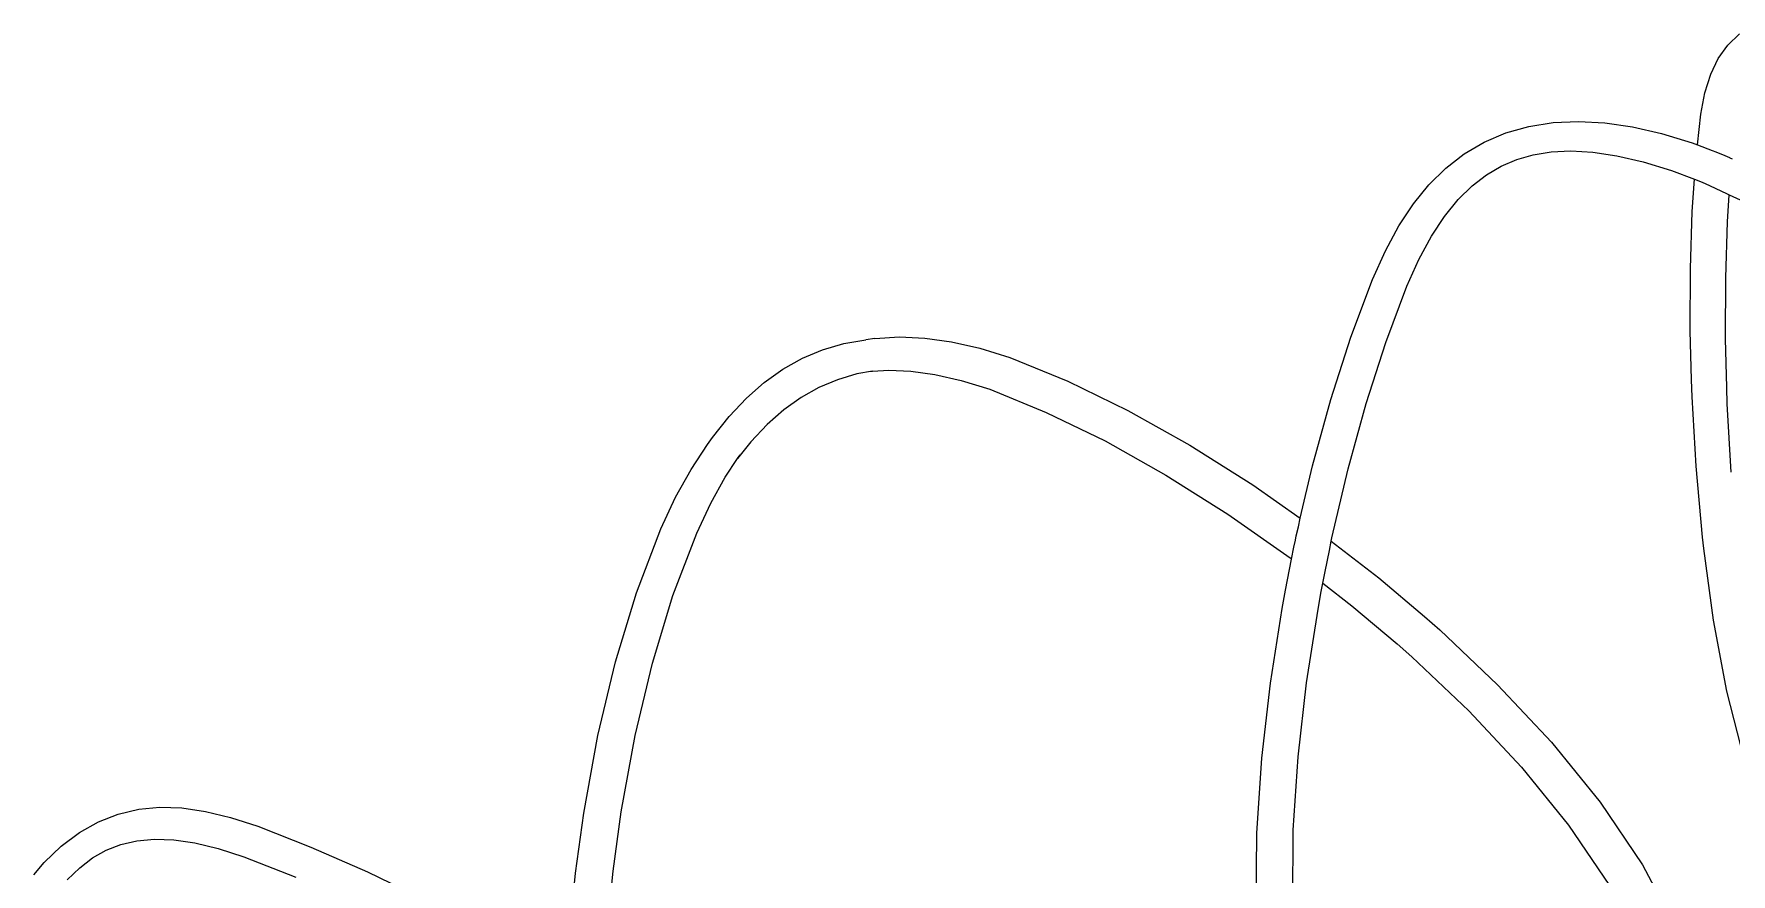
# Model space of a CAD drawing. Header units: millimetres. Extents: x 930469 to 1523124, y -120375 to 411163.
# Drawn here: x 1423368 to 1423898, y -5834 to -5572 of the extents above; entities that cross this region are included whole.
import ezdxf

# ---------------------------------------------------------------- set-up
doc = ezdxf.new("R2010")
doc.units = ezdxf.units.MM
doc.layers.add('A-NET THAY', color=8, linetype='Continuous', lineweight=0)
doc.layers.add('COT VACH', color=8, linetype='Continuous', lineweight=0)

# ---------------------------------------------------------------- blocks, each defined once
blk = doc.blocks.new('fgholol')
at = {"layer": 'A-NET THAY', "ltscale": 3}
for p, q in [((1041864.18, 33472.02), (1041867.83, 33475.51)), ((1041861.22, 33467.85), (1041864.18, 33472.02)), ((1041858.88, 33462.94), (1041861.22, 33467.85)), ((1041857.08, 33457.18), (1041858.88, 33462.94)), ((1041855.77, 33450.45), (1041857.08, 33457.18)), ((1041809.68, 33447.86), (1041817.57, 33448.23)), ((1041817.57, 33448.23), (1041825.8, 33447.78)), ((1041854.71, 33440.85), (1041855.77, 33450.45)), ((1041788.13, 33441.74), (1041794.89, 33444.62)), ((1041794.89, 33444.62), (1041802.1, 33446.66)), ((1041802.1, 33446.66), (1041809.68, 33447.86)), ((1041825.8, 33447.78), (1041834.41, 33446.52)), ((1041834.41, 33446.52), (1041843.46, 33444.43)), ((1041843.46, 33444.43), (1041853.04, 33441.49)), ((1041776.14, 33433.64), (1041781.87, 33438.07)), ((1041781.87, 33438.07), (1041788.13, 33441.74)), ((1041798.3, 33436.34), (1041803.45, 33437.8)), ((1041803.45, 33437.8), (1041809.06, 33438.69)), ((1041809.06, 33438.69), (1041815.24, 33438.98)), ((1041815.24, 33438.98), (1041822.06, 33438.61)), ((1041822.06, 33438.61), (1041829.55, 33437.51)), ((1041829.55, 33437.51), (1041837.73, 33435.63)), ((1041853.04, 33441.49), (1041854.71, 33440.85)), ((1041854.71, 33440.85), (1041859.27, 33439.12)), ((1041859.27, 33439.12), (1041860.43, 33438.68)), ((1041860.43, 33438.68), (1041863.23, 33437.62)), ((1041863.23, 33437.62), (1041864.73, 33436.92)), ((1041770.88, 33428.44), (1041776.14, 33433.64)), ((1041788.83, 33431.57), (1041793.46, 33434.29)), ((1041793.46, 33434.29), (1041798.3, 33436.34)), ((1041837.73, 33435.63), (1041846.62, 33432.89)), ((1041846.62, 33432.89), (1041853.79, 33430.17)), ((1041864.73, 33436.92), (1041864.79, 33436.89)), ((1041864.79, 33436.89), (1041865.59, 33436.52)), ((1041766.03, 33422.44), (1041770.88, 33428.44)), ((1041779.98, 33423.79), (1041784.34, 33428.1)), ((1041784.34, 33428.1), (1041788.83, 33431.57)), ((1041853.11, 33420.06), (1041853.79, 33430.17)), ((1041853.79, 33430.17), (1041856.24, 33429.24)), ((1041856.24, 33429.24), (1041858.53, 33428.18)), ((1041858.53, 33428.18), (1041863.97, 33425.65)), ((1041761.52, 33415.58), (1041766.03, 33422.44)), ((1041775.76, 33418.57), (1041779.98, 33423.79)), ((1041863.97, 33425.65), (1041864.67, 33425.32)), ((1041864.11, 33416.9), (1041864.67, 33425.32)), ((1041864.67, 33425.32), (1041874.93, 33420.56)), ((1041771.69, 33412.37), (1041775.76, 33418.57)), ((1041852.53, 33402.23), (1041853.11, 33420.06)), ((1041863.54, 33399.39), (1041864.11, 33416.9)), ((1041757.3, 33407.77), (1041761.52, 33415.58)), ((1041767.77, 33405.12), (1041771.69, 33412.37)), ((1041753.29, 33398.9), (1041757.3, 33407.77)), ((1041763.99, 33396.75), (1041767.77, 33405.12)), ((1041852.5, 33382.88), (1041852.53, 33402.23)), ((1041746.54, 33380.88), (1041753.29, 33398.9)), ((1041757.4, 33379.17), (1041763.99, 33396.75)), ((1041863.51, 33380.33), (1041863.54, 33399.39)), ((1041588.15, 33378.87), (1041595.03, 33380.08)), ((1041597.86, 33380.44), (1041595.03, 33380.08)), ((1041597.86, 33380.44), (1041605.53, 33380.93)), ((1041605.53, 33380.93), (1041613.47, 33380.6)), ((1041613.47, 33380.6), (1041621.8, 33379.45)), ((1041621.8, 33379.45), (1041630.61, 33377.43)), ((1041740.28, 33361.45), (1041746.54, 33380.88)), ((1041751.27, 33360.12), (1041757.4, 33379.17)), ((1041852.85, 33367.51), (1041852.5, 33382.88)), ((1041863.86, 33365.17), (1041863.51, 33380.33)), ((1041569.18, 33370.86), (1041575.25, 33374.26)), ((1041575.25, 33374.26), (1041581.56, 33376.93)), ((1041581.56, 33376.93), (1041588.15, 33378.87)), ((1041630.61, 33377.43), (1041640.03, 33374.48)), ((1041640.03, 33374.48), (1041658.14, 33367.12)), ((1041563.36, 33366.72), (1041569.18, 33370.86)), ((1041592.27, 33369.39), (1041586.19, 33367.6)), ((1041597.13, 33370.25), (1041592.27, 33369.39)), ((1041595.86, 33370.17), (1041597.13, 33370.25)), ((1041597.13, 33370.25), (1041602.21, 33370.57)), ((1041602.21, 33370.57), (1041609.13, 33370.29)), ((1041609.13, 33370.29), (1041616.65, 33369.25)), ((1041616.65, 33369.25), (1041624.83, 33367.37)), ((1041557.76, 33361.81), (1041563.36, 33366.72)), ((1041580.39, 33365.15), (1041574.82, 33362.02)), ((1041586.19, 33367.6), (1041580.39, 33365.15)), ((1041624.83, 33367.37), (1041633.73, 33364.59)), ((1041633.73, 33364.59), (1041651.39, 33357.4)), ((1041658.14, 33367.12), (1041676.91, 33358.01)), ((1041853.05, 33362.2), (1041852.85, 33367.51)), ((1041864.05, 33360.04), (1041863.86, 33365.17)), ((1041552.38, 33356.09), (1041557.76, 33361.81)), ((1041569.44, 33358.2), (1041564.23, 33353.62)), ((1041574.82, 33362.02), (1041569.44, 33358.2)), ((1041676.91, 33358.01), (1041696.22, 33347.18)), ((1041734.56, 33340.71), (1041740.28, 33361.45)), ((1041745.65, 33339.74), (1041751.27, 33360.12)), ((1041854.28, 33340.63), (1041853.05, 33362.2)), ((1041865.27, 33338.74), (1041864.05, 33360.04)), ((1041547.21, 33349.51), (1041552.38, 33356.09)), ((1041564.23, 33353.62), (1041559.17, 33348.24)), ((1041651.39, 33357.4), (1041669.79, 33348.47)), ((1041540.55, 33339.61), (1041545.67, 33347.36)), ((1041545.67, 33347.36), (1041547.21, 33349.51)), ((1041559.17, 33348.24), (1041555.01, 33342.95)), ((1041669.79, 33348.47), (1041688.76, 33337.84)), ((1041551.17, 33337.14), (1041555.01, 33342.95)), ((1041555.01, 33342.95), (1041555.79, 33344.14)), ((1041696.22, 33347.18), (1041715.88, 33334.76)), ((1041535.68, 33330.88), (1041540.55, 33339.61)), ((1041546.64, 33329.03), (1041551.17, 33337.14)), ((1041688.76, 33337.84), (1041708.11, 33325.61)), ((1041730.73, 33324.33), (1041734.56, 33340.71)), ((1041740.61, 33318.23), (1041745.65, 33339.74)), ((1041856.32, 33318.42), (1041854.28, 33340.63)), ((1041715.88, 33334.76), (1041730.73, 33324.33)), ((1041531.03, 33321.03), (1041535.68, 33330.88)), ((1041542.25, 33319.74), (1041546.64, 33329.03)), ((1041523.44, 33301.07), (1041531.03, 33321.03)), ((1041708.11, 33325.61), (1041727.57, 33311.95)), ((1041729.45, 33318.87), (1041730.11, 33321.69)), ((1041730.11, 33321.69), (1041730.73, 33324.33)), ((1041534.85, 33300.27), (1041542.25, 33319.74)), ((1041728.73, 33315.29), (1041729.18, 33317.55)), ((1041729.18, 33317.55), (1041729.45, 33318.87)), ((1041739.82, 33314.29), (1041740.4, 33317.2)), ((1041740.4, 33317.2), (1041740.61, 33318.23)), ((1041740.4, 33317.2), (1041755.2, 33305.74)), ((1041856.73, 33314.9), (1041856.32, 33318.42)), ((1041726.06, 33301.92), (1041728, 33311.62)), ((1041727.57, 33311.95), (1041728, 33311.62)), ((1041728, 33311.62), (1041728.73, 33315.29)), ((1041738.51, 33307.72), (1041739.82, 33314.29)), ((1041859.72, 33292.58), (1041856.73, 33314.9)), ((1041737.77, 33304.05), (1041738.51, 33307.72)), ((1041755.2, 33305.74), (1041769.52, 33293.67)), ((1041516.87, 33279.54), (1041523.44, 33301.07)), ((1041528.41, 33279.15), (1041534.85, 33300.27)), ((1041725.01, 33296.13), (1041726.06, 33301.92)), ((1041736.25, 33295.92), (1041737.26, 33301.52)), ((1041737.26, 33301.52), (1041737.77, 33304.05)), ((1041737.77, 33304.05), (1041746.84, 33297.03)), ((1041721.39, 33272.91), (1041725.01, 33296.13)), ((1041732.68, 33273), (1041736.25, 33295.92)), ((1041746.84, 33297.03), (1041760.95, 33285.13)), ((1041769.52, 33293.67), (1041774.25, 33289.48)), ((1041774.25, 33289.48), (1041792.34, 33272.36)), ((1041863.9, 33270.32), (1041859.72, 33292.58)), ((1041760.95, 33285.13), (1041765.51, 33281.1)), ((1041511.37, 33256.55), (1041516.87, 33279.54)), ((1041523, 33256.57), (1041528.41, 33279.15)), ((1041765.51, 33281.1), (1041783.3, 33264.25)), ((1041718.71, 33249.44), (1041721.39, 33272.91)), ((1041730.04, 33249.91), (1041732.68, 33273)), ((1041792.34, 33272.36), (1041809.17, 33254.4)), ((1041869.51, 33248.4), (1041863.9, 33270.32)), ((1041783.3, 33264.25), (1041799.75, 33246.7)), ((1041506.98, 33232.34), (1041511.37, 33256.55)), ((1041518.68, 33232.72), (1041523, 33256.57)), ((1041809.17, 33254.4), (1041824.34, 33235.69)), ((1041717.17, 33226.06), (1041718.71, 33249.44)), ((1041728.53, 33226.97), (1041730.04, 33249.91)), ((1041799.75, 33246.7), (1041814.51, 33228.51)), ((1041355.47, 33229.61), (1041361.64, 33232.03)), ((1041361.64, 33232.03), (1041368.01, 33233.53)), ((1041368.01, 33233.53), (1041374.62, 33234.15)), ((1041374.62, 33234.15), (1041381.54, 33233.92)), ((1041381.54, 33233.92), (1041388.86, 33232.86)), ((1041388.86, 33232.86), (1041396.7, 33230.97)), ((1041396.7, 33230.97), (1041405.18, 33228.22)), ((1041504.45, 33213.56), (1041506.98, 33232.34)), ((1041516.19, 33214.2), (1041518.68, 33232.72)), ((1041824.34, 33235.69), (1041837.52, 33216.21)), ((1041343.85, 33221.98), (1041349.52, 33226.25)), ((1041349.52, 33226.25), (1041355.47, 33229.61)), ((1041405.18, 33228.22), (1041421.81, 33221.67)), ((1041716.99, 33203.06), (1041717.17, 33226.06)), ((1041728.35, 33204.5), (1041728.53, 33226.97)), ((1041814.51, 33228.51), (1041827.24, 33209.69)), ((1041338.52, 33216.85), (1041343.85, 33221.98)), ((1041353.64, 33218.32), (1041357.89, 33220.72)), ((1041357.89, 33220.72), (1041362.46, 33222.52)), ((1041362.46, 33222.52), (1041367.45, 33223.69)), ((1041367.45, 33223.69), (1041372.93, 33224.21)), ((1041372.93, 33224.21), (1041378.95, 33224.01)), ((1041378.95, 33224.01), (1041385.56, 33223.05)), ((1041385.56, 33223.05), (1041392.84, 33221.29)), ((1041392.84, 33221.29), (1041400.85, 33218.7)), ((1041421.81, 33221.67), (1041439.41, 33213.93)), ((1041335.32, 33213.02), (1041338.52, 33216.85)), ((1041345.64, 33211.48), (1041349.59, 33215.27)), ((1041349.59, 33215.27), (1041353.64, 33218.32)), ((1041400.85, 33218.7), (1041417.07, 33212.31)), ((1041837.52, 33216.21), (1041848.39, 33195.85)), ((1041439.41, 33213.93), (1041457.86, 33205.04)), ((1041503.75, 33207.15), (1041504.45, 33213.56)), ((1041515.5, 33208), (1041516.19, 33214.2))]:
    blk.add_line(p, q, dxfattribs=at)

msp = doc.modelspace()

# ---------------------------------------------------------------- block references
at = {"layer": 'COT VACH'}
msp.add_blockref('fgholol', (382032.3, -39047.4), dxfattribs=at)

doc.saveas('drawing.dxf')
